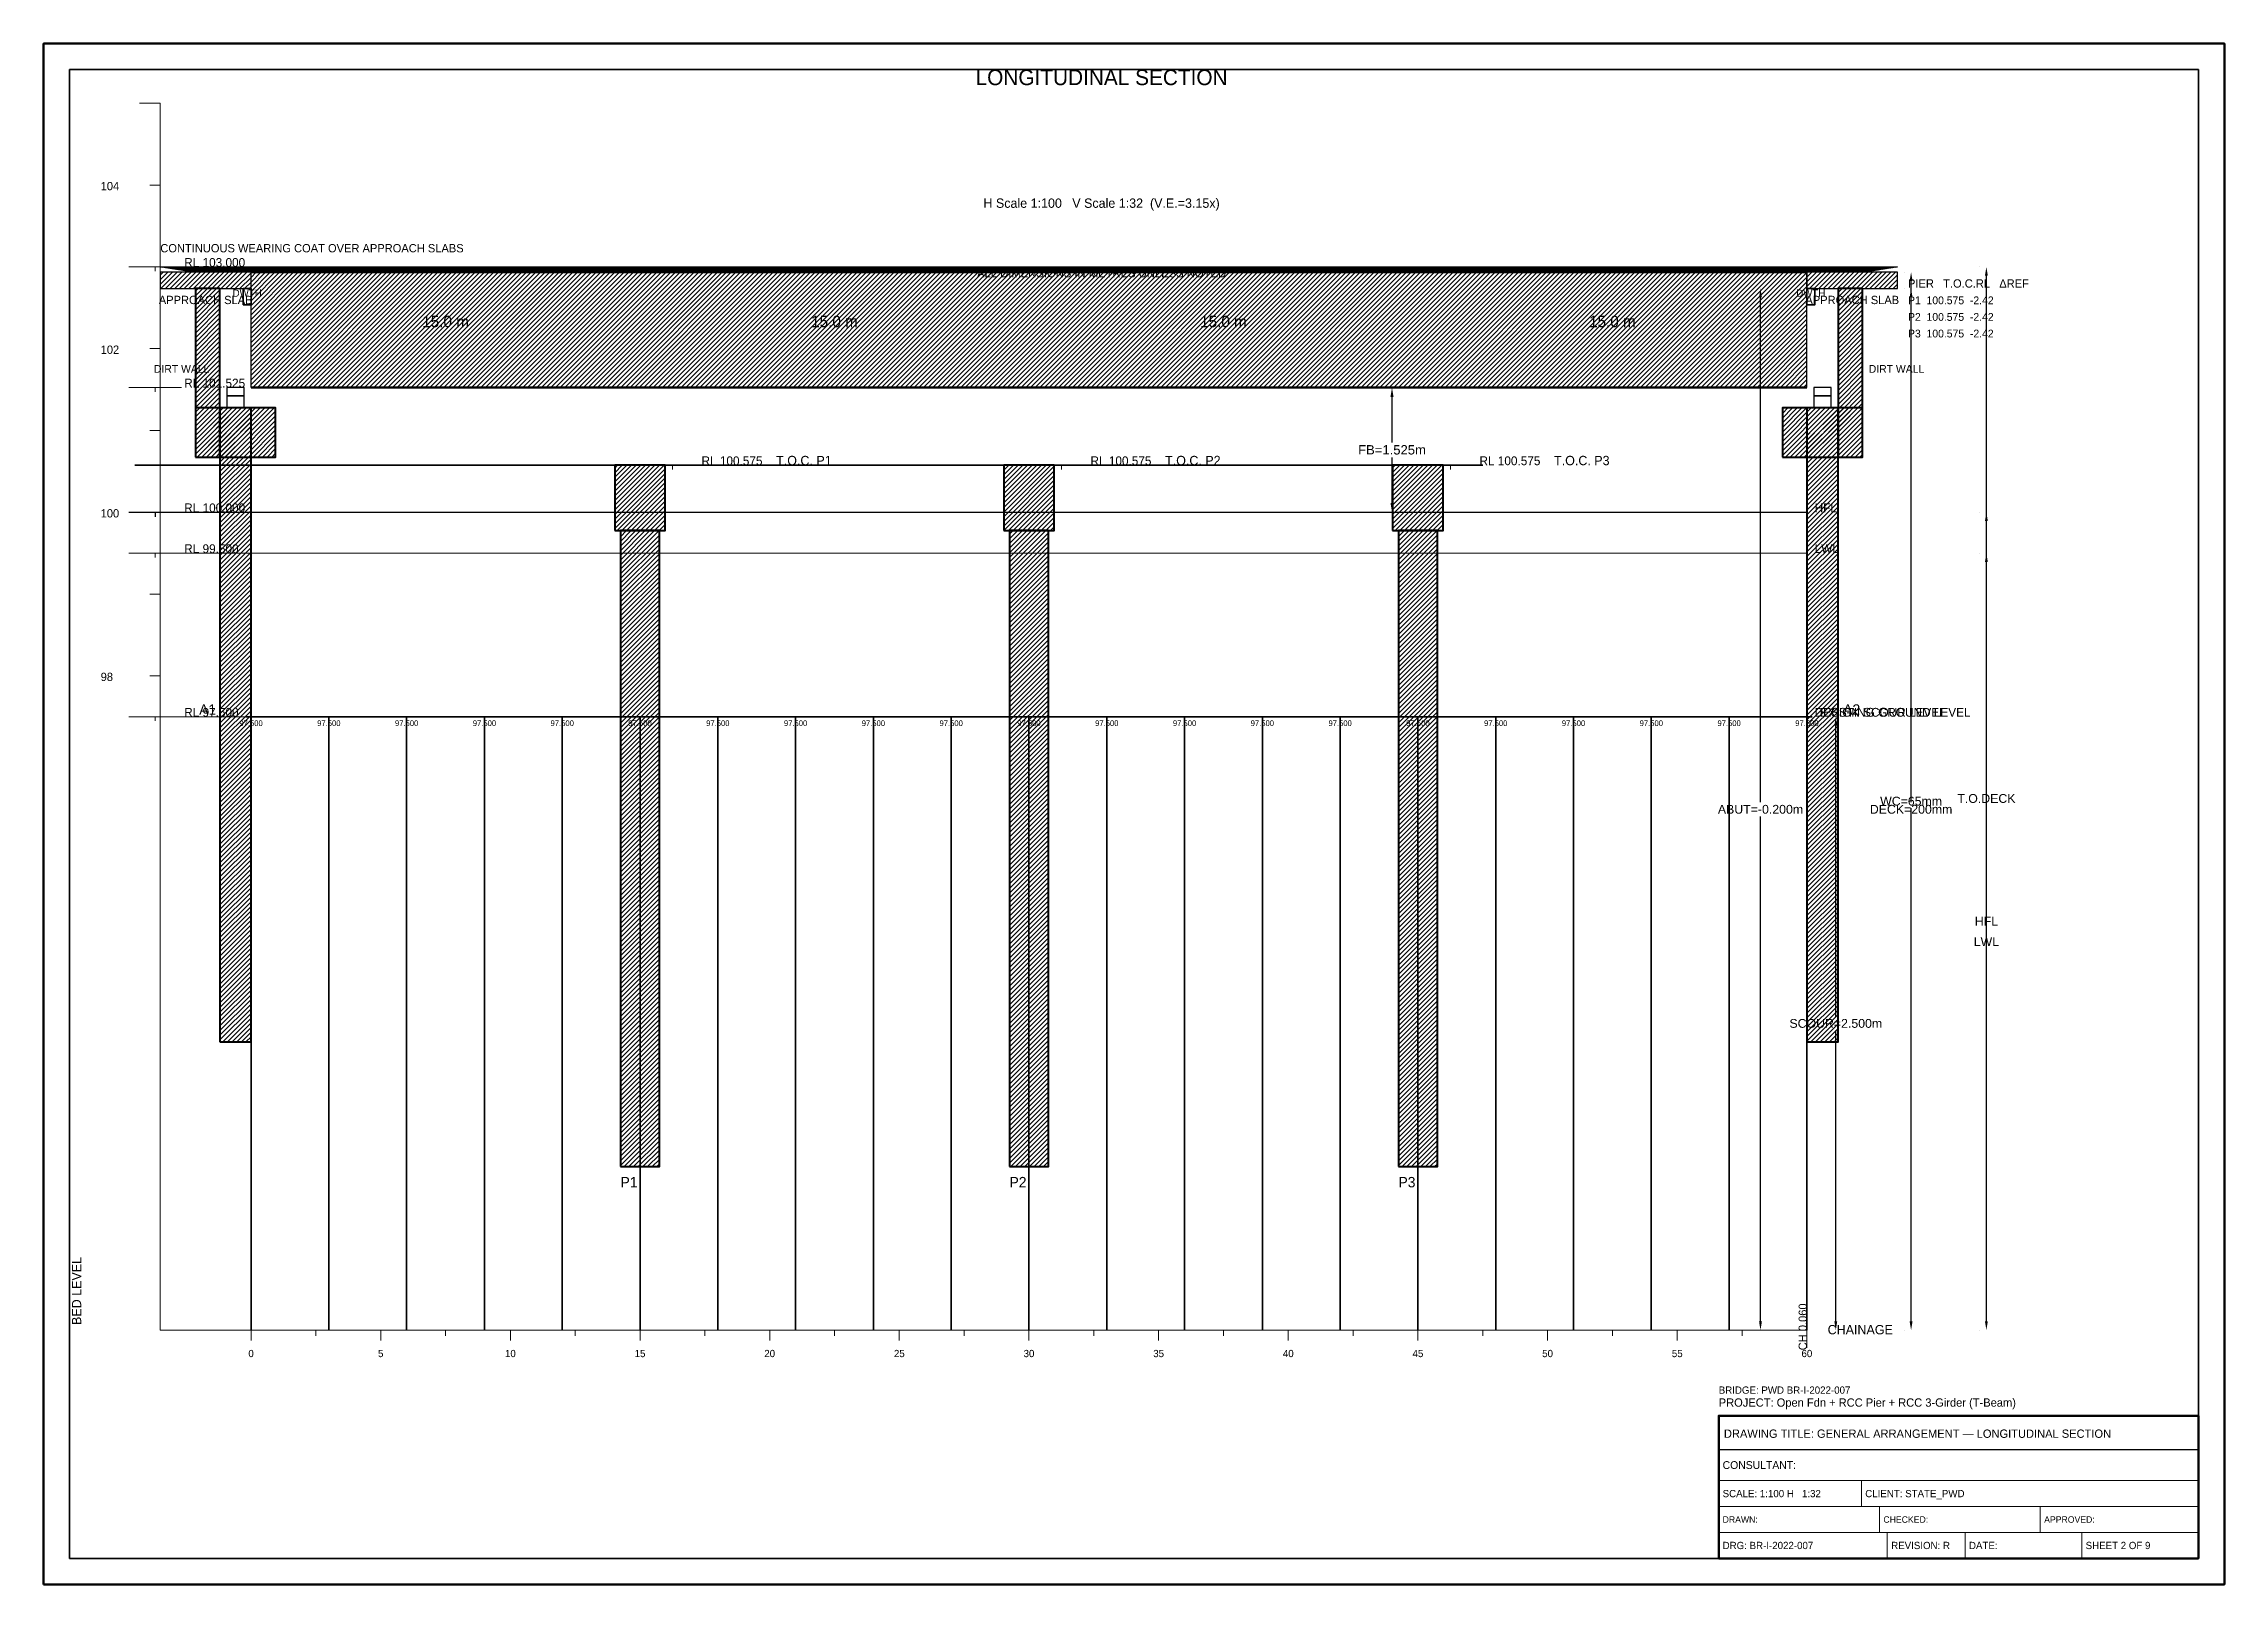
# Model space of a CAD drawing. Header units: metres. Extents: x 0 to 841, y 0 to 594.
import ezdxf
from ezdxf.enums import TextEntityAlignment as Align

# ---------------------------------------------------------------- set-up
doc = ezdxf.new("R2010")
doc.units = ezdxf.units.M
doc.linetypes.add('DASHED', pattern=[0.5, 0.375, -0.125])
doc.linetypes.add('DASHED2', pattern=[0.25, 0.1875, -0.0625])
for name, color, linetype, lineweight in [('ABUT-PROF', 4, 'Continuous', 50), ('BORDER-INNER', 7, 'Continuous', 35), ('BORDER-OUTER', 7, 'Continuous', 70), ('CIVIL-CHAINAGE', 7, 'Continuous', 18), ('CIVIL-GROUND', 3, 'Continuous', 35), ('CIVIL-HFL', 5, 'DASHED', 25), ('CIVIL-LWL', 4, 'DASHED', 18), ('CIVIL-ROAD', 7, 'Continuous', 25), ('CIVIL-SCOUR', 1, 'DASHED2', 18), ('DIM-CHAINAGE', 3, 'Continuous', 18), ('DIM-LEVEL', 3, 'Continuous', 18), ('DIM-LINEAR', 3, 'Continuous', 18), ('STRUC-HATCHING', 8, 'Continuous', 18), ('STRUC-SECTION', 2, 'Continuous', 35), ('SUB-ABUT', 3, 'Continuous', 35), ('SUB-BEARING', 5, 'Continuous', 25), ('SUB-DIRT-WALL', 3, 'Continuous', 35), ('SUB-PIER', 2, 'Continuous', 35), ('SUPER-DECK', 2, 'Continuous', 50), ('SUPER-WEARING', 8, 'Continuous', 25), ('TEXT-GENERAL', 7, 'Continuous', 18), ('TEXT-HEADER', 7, 'Continuous', 25), ('TEXT-LEVEL', 5, 'Continuous', 18), ('TEXT-SPEC', 7, 'Continuous', 13), ('TEXT-TITLE', 7, 'Continuous', 25), ('TITLEBLK-BOX', 7, 'Continuous', 50), ('TITLEBLK-TEXT', 7, 'Continuous', 18)]:
    doc.layers.add(name, color=color, linetype=linetype, lineweight=lineweight)
doc.styles.add('BRIDGE_STD', font='Arial.ttf')
doc.dimstyles.new('pmb100', dxfattribs={"dimtxt": 2.5, "dimasz": 0.9375, "dimexe": 2.5, "dimexo": 2.5, "dimtad": 0, "dimtih": 1, "dimdec": 0, "dimtxsty": 'BRIDGE_STD', "dimcen": 2.5, "dimazin": 3, "dimtfac": 1, "dimtmove": 0, "dimatfit": 3})

msp = doc.modelspace()

# ---------------------------------------------------------------- hatches: boundary and pattern name
at = {"layer": 'STRUC-HATCHING'}
h = msp.add_hatch(dxfattribs=at)
h.set_pattern_fill('ANSI31', scale=0.4)
h.paths.add_polyline_path([(45, 499.58), (80, 499.58), (80, 505.88), (45, 505.88)])
h = msp.add_hatch(dxfattribs=at)
h.set_pattern_fill('ANSI31', scale=0.4)
h.paths.add_polyline_path([(80, 461.42), (680, 461.42), (680, 505.88), (80, 505.88)])
h = msp.add_hatch(dxfattribs=at)
h.set_pattern_fill('ANSI31', scale=0.4)
h.paths.add_polyline_path([(680, 499.58), (715, 499.58), (715, 505.88), (680, 505.88)])
h = msp.add_hatch(dxfattribs=at)
h.set_pattern_fill('ANSI31', scale=0.4)
h.paths.add_polyline_path([(58.54, 434.62), (68, 434.62), (68, 499.58), (58.54, 499.58)])
h = msp.add_hatch(dxfattribs=at)
h.set_pattern_fill('ANSI31', scale=0.4)
h.paths.add_polyline_path([(692, 434.62), (701.46, 434.62), (701.46, 499.58), (692, 499.58)])
h = msp.add_hatch(dxfattribs=at)
h.set_pattern_fill('ANSI31', scale=0.4)
h.paths.add_polyline_path([(58.54, 434.62), (89.46, 434.62), (89.46, 453.54), (58.54, 453.54)])
h = msp.add_hatch(dxfattribs=at)
h.set_pattern_fill('ANSI31', scale=0.4)
h.paths.add_polyline_path([(68, 209.16), (80, 209.16), (80, 453.54), (68, 453.54)])
h = msp.add_hatch(dxfattribs=at)
h.set_pattern_fill('ANSI31', scale=0.4)
h.paths.add_polyline_path([(670.54, 434.62), (701.46, 434.62), (701.46, 453.54), (670.54, 453.54)])
h = msp.add_hatch(dxfattribs=at)
h.set_pattern_fill('ANSI31', scale=0.4)
h.paths.add_polyline_path([(680, 209.16), (692, 209.16), (692, 453.54), (680, 453.54)])
h = msp.add_hatch(dxfattribs=at)
h.set_pattern_fill('ANSI31', scale=0.4)
h.paths.add_polyline_path([(220.25, 406.24), (239.75, 406.24), (239.75, 431.47), (220.25, 431.47)])
h = msp.add_hatch(dxfattribs=at)
h.set_pattern_fill('ANSI31', scale=0.4)
h.paths.add_polyline_path([(370.25, 406.24), (389.75, 406.24), (389.75, 431.47), (370.25, 431.47)])
h = msp.add_hatch(dxfattribs=at)
h.set_pattern_fill('ANSI31', scale=0.4)
h.paths.add_polyline_path([(520.25, 406.24), (539.75, 406.24), (539.75, 431.47), (520.25, 431.47)])
h = msp.add_hatch(dxfattribs=at)
h.set_pattern_fill('ANSI31', scale=0.4)
h.paths.add_polyline_path([(222.5, 161.07), (237.5, 161.07), (237.5, 406.24), (222.5, 406.24)])
h = msp.add_hatch(dxfattribs=at)
h.set_pattern_fill('ANSI31', scale=0.4)
h.paths.add_polyline_path([(372.5, 161.07), (387.5, 161.07), (387.5, 406.24), (372.5, 406.24)])
h = msp.add_hatch(dxfattribs=at)
h.set_pattern_fill('ANSI31', scale=0.4)
h.paths.add_polyline_path([(522.5, 161.07), (537.5, 161.07), (537.5, 406.24), (522.5, 406.24)])
at = {"layer": 'SUPER-WEARING'}
h = msp.add_hatch(dxfattribs=at)
h.set_pattern_fill('SOLID')
h.paths.add_polyline_path([(45, 507.93), (715, 507.93), (702, 505.88), (58, 505.88)])

# ---------------------------------------------------------------- linework, layer by layer
at = {"layer": 'ABUT-PROF', "lineweight": 35}
for points in [[(77, 493.27), (80, 493.27), (80, 499.58), (77, 499.58), (77, 493.27)], [(680, 493.27), (683, 493.27), (683, 499.58), (680, 499.58), (680, 493.27)]]:
    msp.add_lwpolyline(points, dxfattribs=at)
at = {"layer": 'BORDER-INNER'}
msp.add_lwpolyline([(10, 10), (831, 10), (831, 584), (10, 584), (10, 10)], dxfattribs=at)
at = {"layer": 'BORDER-OUTER'}
msp.add_lwpolyline([(0, 0), (841, 0), (841, 594), (0, 594), (0, 0)], dxfattribs=at)
at = {"layer": 'CIVIL-CHAINAGE'}
for p, q in [((45, 98), (680, 98)), ((80, 98), (80, 94)), ((105, 98), (105, 95.8)), ((130, 98), (130, 94)), ((155, 98), (155, 95.8)), ((180, 98), (180, 94)), ((205, 98), (205, 95.8)), ((230, 98), (230, 94)), ((255, 98), (255, 95.8)), ((280, 98), (280, 94)), ((305, 98), (305, 95.8)), ((330, 98), (330, 94)), ((355, 98), (355, 95.8)), ((380, 98), (380, 94)), ((405, 98), (405, 95.8)), ((430, 98), (430, 94)), ((455, 98), (455, 95.8)), ((480, 98), (480, 94)), ((505, 98), (505, 95.8)), ((530, 98), (530, 94)), ((555, 98), (555, 95.8)), ((580, 98), (580, 94)), ((605, 98), (605, 95.8)), ((630, 98), (630, 94)), ((655, 98), (655, 95.8)), ((680, 98), (680, 94)), ((680, 96), (680, 91.2))]:
    msp.add_line(p, q, dxfattribs=at)
at = {"layer": 'CIVIL-GROUND', "color": 3}
for p, q in [((78, 334.5), (82, 334.5)), ((108, 334.5), (112, 334.5)), ((138, 334.5), (142, 334.5)), ((168, 334.5), (172, 334.5)), ((198, 334.5), (202, 334.5)), ((228, 334.5), (232, 334.5)), ((258, 334.5), (262, 334.5)), ((288, 334.5), (292, 334.5)), ((318, 334.5), (322, 334.5)), ((348, 334.5), (352, 334.5)), ((378, 334.5), (382, 334.5)), ((408, 334.5), (412, 334.5)), ((438, 334.5), (442, 334.5)), ((468, 334.5), (472, 334.5)), ((498, 334.5), (502, 334.5)), ((528, 334.5), (532, 334.5)), ((558, 334.5), (562, 334.5)), ((588, 334.5), (592, 334.5)), ((618, 334.5), (622, 334.5)), ((648, 334.5), (652, 334.5)), ((678, 334.5), (682, 334.5))]:
    msp.add_line(p, q, dxfattribs=at)
at = {"layer": 'CIVIL-GROUND', "color": 8, "linetype": 'DASHED2'}
for p, q in [((80, 334.5), (80, 98)), ((110, 334.5), (110, 98)), ((140, 334.5), (140, 98)), ((170, 334.5), (170, 98)), ((200, 334.5), (200, 98)), ((230, 334.5), (230, 98)), ((260, 334.5), (260, 98)), ((290, 334.5), (290, 98)), ((320, 334.5), (320, 98)), ((350, 334.5), (350, 98)), ((380, 334.5), (380, 98)), ((410, 334.5), (410, 98)), ((440, 334.5), (440, 98)), ((470, 334.5), (470, 98)), ((500, 334.5), (500, 98)), ((530, 334.5), (530, 98)), ((560, 334.5), (560, 98)), ((590, 334.5), (590, 98)), ((620, 334.5), (620, 98)), ((650, 334.5), (650, 98)), ((680, 334.5), (680, 98))]:
    msp.add_line(p, q, dxfattribs=at)
at = {"layer": 'CIVIL-GROUND', "color": 3}
msp.add_lwpolyline([(80, 334.5), (110, 334.5), (140, 334.5), (170, 334.5), (200, 334.5), (230, 334.5), (260, 334.5), (290, 334.5), (320, 334.5), (350, 334.5), (380, 334.5), (410, 334.5), (440, 334.5), (470, 334.5), (500, 334.5), (530, 334.5), (560, 334.5), (590, 334.5), (620, 334.5), (650, 334.5), (680, 334.5)], dxfattribs=at)
at = {"layer": 'CIVIL-HFL'}
for p, q in [((32.8, 413.33), (53.2, 413.33)), ((43, 413.33), (43, 411.63))]:
    msp.add_line(p, q, dxfattribs=at)
at = {"layer": 'CIVIL-HFL', "color": 5}
msp.add_line((45, 413.33), (680, 413.33), dxfattribs=at)
at = {"layer": 'CIVIL-LWL'}
for p, q in [((32.8, 397.57), (53.2, 397.57)), ((43, 397.57), (43, 395.87))]:
    msp.add_line(p, q, dxfattribs=at)
at = {"layer": 'CIVIL-LWL', "color": 4}
msp.add_line((45, 397.57), (680, 397.57), dxfattribs=at)
at = {"layer": 'CIVIL-ROAD', "lineweight": 25}
for points in [[(45, 499.58), (80, 499.58), (80, 505.88), (45, 505.88), (45, 499.58)], [(680, 499.58), (715, 499.58), (715, 505.88), (680, 505.88), (680, 499.58)]]:
    msp.add_lwpolyline(points, dxfattribs=at)
at = {"layer": 'CIVIL-SCOUR'}
for p, q in [((32.8, 334.5), (53.2, 334.5)), ((43, 334.5), (43, 332.8))]:
    msp.add_line(p, q, dxfattribs=at)
at = {"layer": 'CIVIL-SCOUR', "color": 1}
msp.add_line((45, 334.5), (680, 334.5), dxfattribs=at)
at = {"layer": 'DIM-LEVEL'}
for p, q in [((37, 571), (45, 571)), ((45, 98), (45, 571)), ((41, 539.47), (45, 539.47)), ((32.8, 507.93), (53.2, 507.93)), ((41, 507.93), (45, 507.93)), ((43, 507.93), (43, 506.23)), ((41, 476.4), (45, 476.4)), ((32.8, 461.42), (53.2, 461.42)), ((43, 461.42), (43, 459.72)), ((41, 444.87), (45, 444.87)), ((232.3, 431.47), (252.7, 431.47)), ((242.5, 431.47), (242.5, 429.77)), ((382.3, 431.47), (402.7, 431.47)), ((392.5, 431.47), (392.5, 429.77)), ((532.3, 431.47), (552.7, 431.47)), ((542.5, 431.47), (542.5, 429.77)), ((37, 413.33), (45, 413.33)), ((41, 381.8), (45, 381.8)), ((41, 350.27), (45, 350.27))]:
    msp.add_line(p, q, dxfattribs=at)
at = {"layer": 'STRUC-SECTION', "color": 8, "linetype": 'DASHED'}
for p in [(255, 431.47), (405, 431.47), (555, 431.47)]:
    msp.add_line(p, (35, 431.47), dxfattribs=at)
at = {"layer": 'SUB-ABUT', "lineweight": 30}
for points in [[(70.7, 453.54), (77.3, 453.54), (77.3, 458.27), (70.7, 458.27), (70.7, 453.54)], [(682.7, 453.54), (689.3, 453.54), (689.3, 458.27), (682.7, 458.27), (682.7, 453.54)]]:
    msp.add_lwpolyline(points, dxfattribs=at)
at = {"layer": 'SUB-ABUT', "lineweight": 40}
for points in [[(58.54, 434.62), (89.46, 434.62), (89.46, 453.54), (58.54, 453.54), (58.54, 434.62)], [(68, 209.16), (80, 209.16), (80, 453.54), (68, 453.54), (68, 209.16)], [(670.54, 434.62), (701.46, 434.62), (701.46, 453.54), (670.54, 453.54), (670.54, 434.62)], [(680, 209.16), (692, 209.16), (692, 453.54), (680, 453.54), (680, 209.16)]]:
    msp.add_lwpolyline(points, dxfattribs=at)
at = {"layer": 'SUB-BEARING', "lineweight": 30}
for points in [[(70.7, 458.27), (77.3, 458.27), (77.3, 461.42), (70.7, 461.42), (70.7, 458.27)], [(682.7, 458.27), (689.3, 458.27), (689.3, 461.42), (682.7, 461.42), (682.7, 458.27)]]:
    msp.add_lwpolyline(points, dxfattribs=at)
at = {"layer": 'SUB-DIRT-WALL', "lineweight": 40}
for points in [[(58.54, 434.62), (68, 434.62), (68, 499.58), (58.54, 499.58), (58.54, 434.62)], [(692, 434.62), (701.46, 434.62), (701.46, 499.58), (692, 499.58), (692, 434.62)]]:
    msp.add_lwpolyline(points, dxfattribs=at)
at = {"layer": 'SUB-PIER', "lineweight": 40}
for points in [[(220.25, 406.24), (239.75, 406.24), (239.75, 431.47), (220.25, 431.47), (220.25, 406.24)], [(370.25, 406.24), (389.75, 406.24), (389.75, 431.47), (370.25, 431.47), (370.25, 406.24)], [(520.25, 406.24), (539.75, 406.24), (539.75, 431.47), (520.25, 431.47), (520.25, 406.24)], [(222.5, 161.07), (237.5, 161.07), (237.5, 406.24), (222.5, 406.24), (222.5, 161.07)], [(372.5, 161.07), (387.5, 161.07), (387.5, 406.24), (372.5, 406.24), (372.5, 161.07)], [(522.5, 161.07), (537.5, 161.07), (537.5, 406.24), (522.5, 406.24), (522.5, 161.07)]]:
    msp.add_lwpolyline(points, dxfattribs=at)
at = {"layer": 'SUPER-DECK'}
for p, q in [((80, 505.88), (680, 505.88)), ((80, 461.42), (680, 461.42))]:
    msp.add_line(p, q, dxfattribs=at)
at = {"layer": 'SUPER-DECK', "lineweight": 25}
for p, q in [((80, 461.42), (80, 505.88)), ((680, 461.42), (680, 505.88))]:
    msp.add_line(p, q, dxfattribs=at)
at = {"layer": 'SUPER-WEARING', "lineweight": 25}
msp.add_lwpolyline([(45, 507.93), (715, 507.93), (702, 505.88), (58, 505.88), (45, 507.93)], dxfattribs=at)
at = {"layer": 'TITLEBLK-BOX', "lineweight": 50}
msp.add_lwpolyline([(646, 10), (831, 10), (831, 65), (646, 65), (646, 10)], dxfattribs=at)
at = {"layer": 'TITLEBLK-BOX', "lineweight": 30}
msp.add_lwpolyline([(646, 52), (831, 52), (831, 65), (646, 65), (646, 52)], dxfattribs=at)
at = {"layer": 'TITLEBLK-BOX', "lineweight": 18}
for points in [[(646, 40), (831, 40), (831, 52), (646, 52), (646, 40)], [(646, 30), (701, 30), (701, 40), (646, 40), (646, 30)], [(701, 30), (831, 30), (831, 40), (701, 40), (701, 30)], [(646, 20), (708, 20), (708, 30), (646, 30), (646, 20)], [(708, 20), (770, 20), (770, 30), (708, 30), (708, 20)], [(770, 20), (831, 20), (831, 30), (770, 30), (770, 20)], [(646, 10), (711, 10), (711, 20), (646, 20), (646, 10)], [(711, 10), (741, 10), (741, 20), (711, 20), (711, 10)], [(741, 10), (786, 10), (786, 20), (741, 20), (741, 10)], [(786, 10), (831, 10), (831, 20), (786, 20), (786, 10)]]:
    msp.add_lwpolyline(points, dxfattribs=at)

# ---------------------------------------------------------------- texts
at = {"layer": 'CIVIL-GROUND', "color": 3}
msp.add_text('EXISTING GROUND LEVEL', height=3.4, dxfattribs=at).set_placement((685, 334.5))
at = {"layer": 'CIVIL-HFL', "color": 5}
msp.add_text('HFL', height=3.4, dxfattribs=at).set_placement((683, 413.33))
at = {"layer": 'CIVIL-LWL', "color": 4}
msp.add_text('LWL', height=3.4, dxfattribs=at).set_placement((683, 397.57))
at = {"layer": 'CIVIL-SCOUR', "color": 1}
msp.add_text('DESIGN SCOUR LEVEL', height=3.4, dxfattribs=at).set_placement((683, 334.5))
at = {"layer": 'DIM-CHAINAGE'}
msp.add_text('CH 0.060', height=3.2, rotation=90, dxfattribs=at).set_placement((680, 90.24))
at = {"layer": 'TEXT-GENERAL'}
for p in [(155, 484.68), (305, 484.68), (455, 484.68), (605, 484.68)]:
    msp.add_text('15.0 m', height=4.4, dxfattribs=at).set_placement(p, align=Align.CENTER)
for s, p in [('A1', (60, 335.29)), ('A2', (694, 335.29)), ('P1', (222.5, 153.07)), ('P2', (372.5, 153.07)), ('P3', (522.5, 153.07))]:
    msp.add_text(s, height=4, dxfattribs=at).set_placement(p)
at = {"layer": 'TEXT-HEADER'}
msp.add_text('LONGITUDINAL SECTION', height=6, dxfattribs=at).set_placement((408, 578), align=Align.CENTER)
for s, height, p in [('PIER   T.O.C.RL   ΔREF', 3.2, (719, 499.93)), ('T.O.C. P1', 3.6, (282.5, 431.47)), ('T.O.C. P2', 3.6, (432.5, 431.47)), ('T.O.C. P3', 3.6, (582.5, 431.47))]:
    msp.add_text(s, height=height, dxfattribs=at).set_placement(p)
at = {"layer": 'TEXT-LEVEL'}
for s, height, p in [('104', 3.2, (22, 537.47)), ('RL 103.000', 3.4, (54.22, 507.93)), ('102', 3.2, (22, 474.4)), ('RL 101.525', 3.4, (54.22, 461.42)), ('RL 100.575', 3.4, (253.72, 431.47)), ('RL 100.575', 3.4, (403.72, 431.47)), ('RL 100.575', 3.4, (553.72, 431.47)), ('100', 3.2, (22, 411.33)), ('RL 100.000', 3.4, (54.22, 413.33)), ('RL 99.500', 3.4, (54.22, 397.57)), ('98', 3.2, (22, 348.27)), ('RL 97.500', 3.4, (54.22, 334.5)), ('CHAINAGE', 3.6, (688, 96.4))]:
    msp.add_text(s, height=height, dxfattribs=at).set_placement(p)
at = {"layer": 'TEXT-LEVEL', "color": 8}
for p in [(80, 330.9), (110, 330.9), (140, 330.9), (170, 330.9), (200, 330.9), (230, 330.9), (260, 330.9), (290, 330.9), (320, 330.9), (350, 330.9), (380, 330.9), (410, 330.9), (440, 330.9), (470, 330.9), (500, 330.9), (530, 330.9), (560, 330.9), (590, 330.9), (620, 330.9), (650, 330.9), (680, 330.9)]:
    msp.add_text('97.500', height=2.2, dxfattribs=at).set_placement(p, align=Align.CENTER)
at = {"layer": 'TEXT-LEVEL'}
msp.add_text('BED LEVEL', height=3.6, rotation=90, dxfattribs=at).set_placement((14.5, 100))
for s, p in [('0', (80, 87.6)), ('5', (130, 87.6)), ('10', (180, 87.6)), ('15', (230, 87.6)), ('20', (280, 87.6)), ('25', (330, 87.6)), ('30', (380, 87.6)), ('35', (430, 87.6)), ('40', (480, 87.6)), ('45', (530, 87.6)), ('50', (580, 87.6)), ('55', (630, 87.6)), ('60', (680, 87.6))]:
    msp.add_text(s, height=2.8, dxfattribs=at).set_placement(p, align=Align.CENTER)
at = {"layer": 'TEXT-SPEC'}
for s, height, p in [('H Scale 1:100   V Scale 1:32  (V.E.=3.15x)', 3.6, (408, 530.7)), ('APPROACH SLAB', 3.2, (62.5, 493.58)), ('APPROACH SLAB', 3.2, (697.5, 493.58))]:
    msp.add_text(s, height=height, dxfattribs=at).set_placement(p, align=Align.CENTER)
at = {"layer": 'TEXT-SPEC', "color": 8}
for s, height, p in [('CONTINUOUS WEARING COAT OVER APPROACH SLABS', 3.2, (45, 513.53)), ('P1  100.575  -2.42', 3, (719, 493.53)), ('P2  100.575  -2.42', 3, (719, 487.13)), ('P3  100.575  -2.42', 3, (719, 480.73))]:
    msp.add_text(s, height=height, dxfattribs=at).set_placement(p)
msp.add_text('ALL DIMENSIONS IN METRES UNLESS NOTED', height=3.24, dxfattribs=at).set_placement((408, 503.9), align=Align.CENTER)
at = {"layer": 'TEXT-SPEC', "color": 4}
for p in [(78.5, 496.42), (681.5, 496.42)]:
    msp.add_text('DWTH', height=2.8, dxfattribs=at).set_placement(p, align=Align.CENTER)
at = {"layer": 'TEXT-SPEC'}
for p in [(42.54, 467.1), (703.86, 467.1)]:
    msp.add_text('DIRT WALL', height=3, dxfattribs=at).set_placement(p)
at = {"layer": 'TEXT-TITLE'}
for s, p in [('PROJECT: Open Fdn + RCC Pier + RCC 3-Girder (T-Beam)', (646, 68.5)), ('DRAWING TITLE: GENERAL ARRANGEMENT — LONGITUDINAL SECTION', (648, 56.5))]:
    msp.add_text(s, height=3.2, dxfattribs=at).set_placement(p)
at = {"layer": 'TITLEBLK-TEXT'}
for s, height, p in [('BRIDGE: PWD BR-I-2022-007', 2.8, (646, 73.5)), ('CONSULTANT: ', 3, (647.5, 44.5)), ('SCALE: 1:100 H   1:32', 2.8, (647.5, 33.6)), ('CLIENT: STATE_PWD', 2.8, (702.5, 33.6)), ('DRAWN: ', 2.5, (647.5, 23.75)), ('CHECKED: ', 2.5, (709.5, 23.75)), ('APPROVED: ', 2.5, (771.5, 23.75)), ('DRG: BR-I-2022-007', 2.8, (647.5, 13.6)), ('REVISION: R', 2.8, (712.5, 13.6)), ('DATE: ', 2.8, (742.5, 13.6)), ('SHEET 2 OF 9', 2.8, (787.5, 13.6))]:
    msp.add_text(s, height=height, dxfattribs=at).set_placement(p)

# ---------------------------------------------------------------- dimensions: what is measured, and where the dimension line sits
at = {"layer": 'DIM-LINEAR'}
for base, p1, p2, text, override in [((720.18, 98), (720.18, 98), (720.18, 505.88), 'WC=65mm', {"dimtxt": 3.4, "dimasz": 3.4, "dimgap": 1.36, "dimclrt": 3}), ((749.22, 98), (749.22, 98), (749.22, 507.93), 'T.O.DECK', {"dimtxt": 3.4, "dimasz": 3.4, "dimgap": 1.36, "dimclrt": 3}), ((662.1, 98), (662.1, 98), (662.1, 499.58), 'ABUT=-0.200m', {"dimtxt": 3.4, "dimasz": 3.4, "dimgap": 1.36, "dimclrt": 3}), ((720.18, 98), (720.18, 98), (720.18, 499.58), 'DECK=200mm', {"dimtxt": 3.4, "dimasz": 3.4, "dimgap": 1.36, "dimclrt": 3}), ((520, 413.33), (500, 413.33), (500, 461.42), 'FB=1.525m', {"dimtxt": 3.6, "dimasz": 3.6, "dimgap": 1.44, "dimclrt": 3}), ((749.22, 98), (749.22, 98), (749.22, 413.33), 'HFL', {"dimtxt": 3.4, "dimasz": 3.4, "dimgap": 1.36, "dimclrt": 3}), ((749.22, 98), (749.22, 98), (749.22, 397.57), 'LWL', {"dimtxt": 3.4, "dimasz": 3.4, "dimgap": 1.36, "dimclrt": 3}), ((691.14, 98), (691.14, 98), (691.14, 334.5), 'SCOUR=2.500m', {"dimtxt": 3.4, "dimasz": 3.4, "dimgap": 1.36, "dimclrt": 3})]:
    msp.add_linear_dim(base=base, p1=p1, p2=p2, angle=90, text=text, dimstyle='pmb100', override=override, dxfattribs=at).render()

doc.saveas('drawing.dxf')
